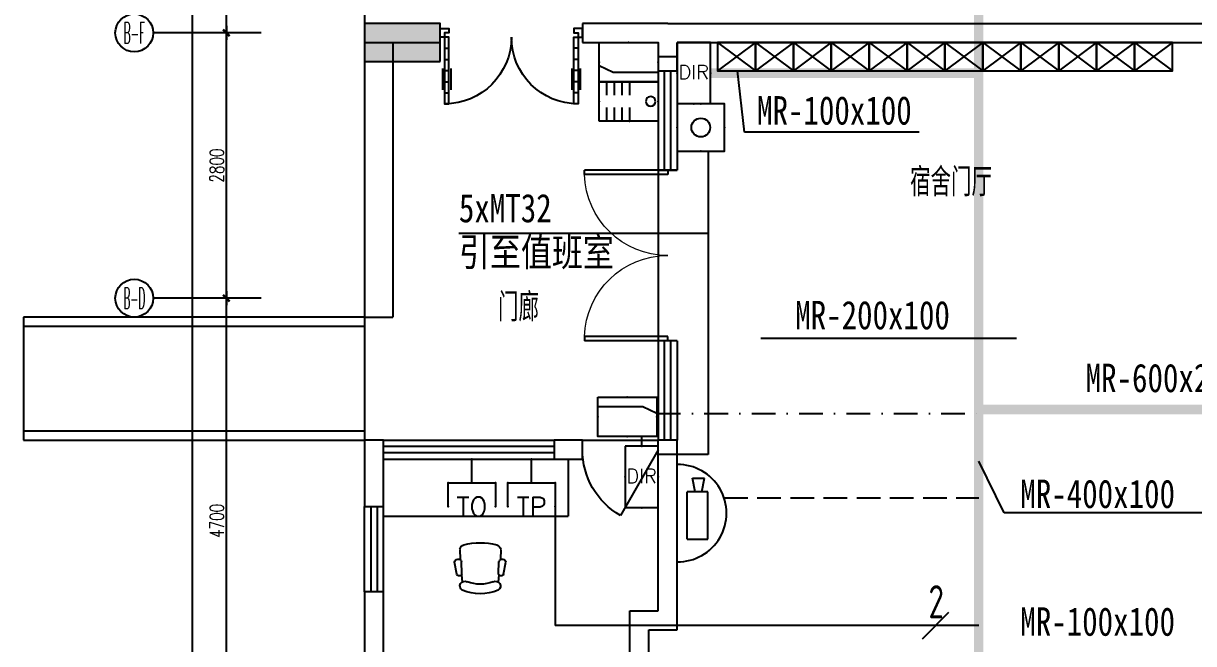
# Model space of a CAD drawing. Extents: x -41969 to 449372, y 65390 to 759577.
# Drawn here: x 62692 to 75042, y 713647 to 720192 of the extents above; entities that cross this region are included whole.
import ezdxf
from ezdxf.enums import TextEntityAlignment as Align

# ---------------------------------------------------------------- set-up
doc = ezdxf.new("R2010")
doc.units = 0
doc.header["$LTSCALE"] = 1000
doc.header["$MEASUREMENT"] = 0
doc.linetypes.add('DASH', pattern=[0.35, 0.25, -0.1])
doc.linetypes.add('DASHDOT', pattern=[1, 0.5, -0.25, 0, -0.25])
for name, color, linetype in [('0-桥架', 120, 'Continuous'), ('0-电气文字', 6, 'Continuous'), ('DIM-照明', 3, 'Continuous'), ('EQUIP-通讯', 241, 'Continuous'), ('IN-door', 2, 'Continuous'), ('IN-furn', 8, 'Continuous'), ('jg新结构柱', 9, 'Continuous'), ('TEL_TEXT', 7, 'Continuous'), ('WALL', 7, 'Continuous'), ('WINDOW', 2, 'Continuous'), ('WINDOW_TEXT', 7, 'Continuous'), ('WIRE-照明', 120, 'Continuous'), ('安保设备SA', 241, 'Continuous'), ('室外建筑', 8, 'Continuous'), ('标注', 1, 'Continuous'), ('装修家具', 8, 'Continuous'), ('装修家具2', 8, 'Continuous')]:
    doc.layers.add(name, color=color, linetype=linetype)
doc.styles.add('-宋体', font='', dxfattribs={"width": 1.3})
doc.styles.add('_TCH_AXIS', font='COMPLEX', dxfattribs={"bigfont": 'GBCBIG'})
doc.styles.add('_TEL_DIM', font='SIMPLEX', dxfattribs={"width": 0.8, "height": 3.5, "bigfont": 'HZTXT'})
doc.styles.add('DIM_FONT', font='SIMPLEX', dxfattribs={"width": 0.7, "bigfont": 'GBCBIG'})
doc.styles.add('SIMPLEX', font='SIMPLEX.SHX')
doc.styles.get("Standard").update_dxf_attribs({"font": 'gbenor.shx', "bigfont": 'gbcbig.shx'})
doc.styles.get('-宋体').set_extended_font_data('NSimSun')
doc.dimstyles.new('DIMN', dxfattribs={"dimtxt": 300, "dimasz": 1, "dimexe": 250, "dimexo": 0, "dimgap": 150, "dimtad": 1, "dimdec": 0, "dimzin": 0, "dimdsep": 46, "dimtxsty": 'DIM_FONT', "dimblk": '_DIMX', "dimcen": 0.09, "dimclrd": 1, "dimclrt": 7, "dimadec": 0, "dimazin": 0, "dimtfac": 1, "dimtdec": 0, "dimtix": 1, "dimtmove": 2, "dimatfit": 3, "dimldrblk": '_DIMX', "dimfxl": 0, "dimtolj": 1, "dimtzin": 0, "dimarcsym": 0})

# ---------------------------------------------------------------- blocks, each defined once
blk = doc.blocks.new('A$C3365162D')
at = {"layer": '装修家具', "color": 8}
for p, q in [((0, 300), (400, 0)), ((400, 300), (0, 0))]:
    blk.add_line(p, q, dxfattribs=at)
blk.add_lwpolyline([(0, 300), (0, 0), (400, 0), (400, 300)], close=True, dxfattribs=at)
blk = doc.blocks.new('A$C571D7C9D')
at = {"layer": '装修家具2', "color": 8}
for p, q in [((73, 336), (80, 412)), ((468, 336), (460, 412)), ((23, 330), (0, 204)), ((76, 326), (72, 197)), ((464, 326), (468, 197)), ((517, 330), (540, 204)), ((55, 67), (57, 172)), ((486, 67), (483, 172))]:
    blk.add_line(p, q, dxfattribs=at)
for centre, radius, start, end in [((108, 455), 51.9, 121.265, 299.6825), ((270, 48), 489, 67.2611, 112.7389), ((432, 455), 51.9, 240.3175, 58.735), ((270, 41), 394, 69.7134, 110.2866), ((49, 320), 27.9, 12.2827, 157.7765), ((491, 320), 27.9, 22.2235, 167.7173), ((37, 206), 36.8, 183.5132, 345.9932), ((504, 206), 36.8, 194.0068, 356.4868), ((123, 84), 70.3, 194.5083, 247.5673), ((270, 706), 708, 255.758, 284.242), ((418, 84), 70.3, 292.4327, 345.4917)]:
    blk.add_arc(centre, radius, start, end, dxfattribs=at)
blk = doc.blocks.new('asdsdggf54554')
at = {"layer": 'jg新结构柱'}
h = blk.add_hatch(color=256, dxfattribs=at)
h.paths.add_polyline_path([(-88250, -2243116), (-88771, -2243116), (-88771, -2243366), (-88250, -2243366)])
h.paths.add_polyline_path([(-77521, -2218066), (-77521, -2217666), (-78321, -2217666), (-78321, -2218066)])
h.paths.add_polyline_path([(-86921, -2218066), (-86921, -2217666), (-87721, -2217666), (-87721, -2218066)])
h.paths.add_polyline_path([(-86971, -2243366), (-87550, -2243366), (-87550, -2243116), (-87221, -2243116), (-87221, -2240916), (-86971, -2240916)])
h.paths.add_polyline_path([(-86921, -2235516), (-89271, -2235516), (-89271, -2235816), (-87221, -2235816), (-87221, -2237016), (-86921, -2237016)])
h.paths.add_polyline_path([(-85221, -2240666), (-85221, -2240016), (-84971, -2240016), (-84971, -2240416), (-83121, -2240416), (-83121, -2240666)])
h.paths.add_polyline_path([(-77521, -2240666), (-77521, -2240016), (-77771, -2240016), (-77771, -2240416), (-79171, -2240416), (-79171, -2240666)])
h.paths.add_polyline_path([(-77521, -2224816), (-77521, -2225466), (-77821, -2225466), (-77821, -2225116), (-79171, -2225116), (-79171, -2224816)])
h.paths.add_polyline_path([(-85321, -2224816), (-85321, -2225516), (-85021, -2225516), (-85021, -2225116), (-83571, -2225116), (-83571, -2224816)])
h.paths.add_polyline_path([(-83571, -2232566), (-83571, -2232866), (-84921, -2232866), (-84921, -2233416), (-85221, -2233416), (-85221, -2232016), (-84921, -2232016), (-84921, -2232566)])
h.paths.add_polyline_path([(-79171, -2232566), (-79171, -2232866), (-77821, -2232866), (-77821, -2233416), (-77521, -2233416), (-77521, -2232016), (-77821, -2232016), (-77821, -2232566)])
h.paths.add_polyline_path([(-76121, -2243116), (-76721, -2243116), (-76721, -2243366), (-76371, -2243366), (-76371, -2244766), (-76121, -2244766)])
h.paths.add_polyline_path([(-79221, -2244766), (-79421, -2244766), (-79421, -2243366), (-79821, -2243366), (-79821, -2243116), (-78821, -2243116), (-78821, -2243366), (-79221, -2243366)])
h.paths.add_polyline_path([(-76371, -2252166), (-76121, -2252166), (-76121, -2251916), (-76121, -2250466), (-76371, -2250466)])
h.paths.add_polyline_path([(-83096, -2245116), (-83346, -2245116), (-83346, -2245366), (-83346, -2247366), (-83096, -2247366)])
h.paths.add_polyline_path([(-79221, -2251166), (-79421, -2251166), (-79421, -2252566), (-79821, -2252566), (-79821, -2252816), (-78821, -2252816), (-78821, -2252566), (-79221, -2252566)])
h.paths.add_polyline_path([(-83121, -2251166), (-83321, -2251166), (-83321, -2252516), (-83721, -2252516), (-83721, -2252816), (-82721, -2252816), (-82721, -2252516), (-83121, -2252516)])
h.paths.add_polyline_path([(-95021, -2243416), (-95021, -2242116), (-94721, -2242116), (-94721, -2243116), (-93371, -2243116), (-93371, -2243416)])
h.paths.add_polyline_path([(-97021, -2235516), (-94821, -2235516), (-94821, -2235816), (-96721, -2235816), (-96721, -2237266), (-97021, -2237266)])
h.paths.add_polyline_path([(-96771, -2243365), (-97421, -2243365), (-97421, -2243115), (-97021, -2243115), (-97021, -2241665), (-96771, -2241665)])
h.paths.add_polyline_path([(-91171, -2247015), (-90871, -2247015), (-90871, -2245415), (-90521, -2245415), (-90521, -2245115), (-91521, -2245115), (-91521, -2245415), (-91171, -2245415)])
h.paths.add_polyline_path([(-90871, -2251166), (-91171, -2251166), (-91171, -2252516), (-91721, -2252516), (-91721, -2252816), (-90321, -2252816), (-90321, -2252516), (-90871, -2252516)])
h.paths.add_polyline_path([(-98946, -2245116), (-98696, -2245116), (-98696, -2245366), (-98696, -2247366), (-98946, -2247366)])
h.paths.add_polyline_path([(-105671, -2252166), (-105921, -2252166), (-105921, -2251916), (-105921, -2250466), (-105671, -2250466)])
h.paths.add_polyline_path([(-98721, -2251166), (-98921, -2251166), (-98921, -2252516), (-99321, -2252516), (-99321, -2252816), (-98321, -2252816), (-98321, -2252516), (-98721, -2252516)])
h.paths.add_polyline_path([(-102621, -2251166), (-102821, -2251166), (-102821, -2252566), (-103221, -2252566), (-103221, -2252816), (-102221, -2252816), (-102221, -2252566), (-102621, -2252566)])
h.paths.add_polyline_path([(-105921, -2243116), (-105321, -2243116), (-105321, -2243366), (-105671, -2243366), (-105671, -2244766), (-105921, -2244766)])
h.paths.add_polyline_path([(-102821, -2244765), (-102621, -2244765), (-102621, -2243365), (-102221, -2243365), (-102221, -2243115), (-103221, -2243115), (-103221, -2243365), (-102821, -2243365)])
h.paths.add_polyline_path([(-105121, -2236016), (-105121, -2235616), (-105921, -2235616), (-105921, -2236016)])
h.paths.add_polyline_path([(-96221, -2218066), (-96221, -2217666), (-97021, -2217666), (-97021, -2218066)])
h.paths.add_polyline_path([(-105121, -2218066), (-105121, -2217666), (-105921, -2217666), (-105921, -2218066)])
blk.add_lwpolyline([(-105121, -2236016), (-105121, -2235616), (-105921, -2235616), (-105921, -2236016)], close=True, dxfattribs=at)
blk = doc.blocks.new('_DIMX')
blk.add_line((-150, 0), (150, 0))
at = {"const_width": 50}
blk.add_lwpolyline([(-70, -70), (70, 70)], dxfattribs=at)
blk = doc.blocks.new('*D77')
at = {"layer": 'Defpoints', "color": 0}
for p in [(84621, -2153544), (84989, -2153544), (84989, -2158244)]:
    blk.add_point(p, dxfattribs=at)
at = {"layer": '标注', "color": 0, "lineweight": -2}
for p, q in [((84989, -2153544), (84496, -2153544)), ((84989, -2158244), (84496, -2158244))]:
    blk.add_line(p, q, dxfattribs=at)
at = {"layer": '标注', "color": 1, "lineweight": -2}
blk.add_line((84621, -2158243), (84621, -2153544), dxfattribs=at)
at = {"layer": '标注', "color": 1, "lineweight": -2, "xscale": 0.5, "yscale": 0.5, "zscale": 0.5}
for p, rotation in [((84621, -2153544), 90), ((84621, -2158244), 270)]:
    blk.add_blockref('_DIMX', p, dxfattribs=dict(at, rotation=rotation))
at = {"layer": '标注', "color": 7, "insert": (84521, -2155894), "char_height": 150, "attachment_point": 5, "rotation": 90, "style": 'DIM_FONT'}
blk.add_mtext('\\A1;4700', dxfattribs=at)
blk = doc.blocks.new('*D78')
at = {"layer": 'Defpoints', "color": 0}
for p in [(84621, -2150744), (84989, -2150744), (84989, -2153544)]:
    blk.add_point(p, dxfattribs=at)
at = {"layer": '标注', "color": 0, "lineweight": -2}
for p, q in [((84989, -2150744), (84496, -2150744)), ((84989, -2153544), (84496, -2153544))]:
    blk.add_line(p, q, dxfattribs=at)
at = {"layer": '标注', "color": 1, "lineweight": -2}
blk.add_line((84621, -2153543), (84621, -2150744), dxfattribs=at)
at = {"layer": '标注', "color": 1, "lineweight": -2, "xscale": 0.5, "yscale": 0.5, "zscale": 0.5}
for p, rotation in [((84621, -2150744), 90), ((84621, -2153544), 270)]:
    blk.add_blockref('_DIMX', p, dxfattribs=dict(at, rotation=rotation))
at = {"layer": '标注', "color": 7, "insert": (84521, -2152144), "char_height": 150, "attachment_point": 5, "rotation": 90, "style": 'DIM_FONT'}
blk.add_mtext('\\A1;2800', dxfattribs=at)
blk = doc.blocks.new('*D79')
at = {"layer": 'Defpoints', "color": 0}
for p in [(84621, -2147744), (84989, -2147744), (84989, -2150744)]:
    blk.add_point(p, dxfattribs=at)
at = {"layer": '标注', "color": 0, "lineweight": -2}
for p, q in [((84989, -2147744), (84496, -2147744)), ((84989, -2150744), (84496, -2150744))]:
    blk.add_line(p, q, dxfattribs=at)
at = {"layer": '标注', "color": 1, "lineweight": -2}
blk.add_line((84621, -2150743), (84621, -2147744), dxfattribs=at)
at = {"layer": '标注', "color": 1, "lineweight": -2, "xscale": 0.5, "yscale": 0.5, "zscale": 0.5}
for p, rotation in [((84621, -2147744), 90), ((84621, -2150744), 270)]:
    blk.add_blockref('_DIMX', p, dxfattribs=dict(at, rotation=rotation))
at = {"layer": '标注', "color": 7, "insert": (84521, -2149244), "char_height": 150, "attachment_point": 5, "rotation": 90, "style": 'DIM_FONT'}
blk.add_mtext('\\A1;3000', dxfattribs=at)
blk = doc.blocks.new('*D85')
at = {"layer": 'Defpoints', "color": 0}
for p in [(84265, -2132694), (84989, -2132694), (84989, -2167844)]:
    blk.add_point(p, dxfattribs=at)
at = {"layer": '标注', "color": 0, "lineweight": -2}
for p, q in [((84989, -2132694), (84140, -2132694)), ((84989, -2167844), (84140, -2167844))]:
    blk.add_line(p, q, dxfattribs=at)
at = {"layer": '标注', "color": 1, "lineweight": -2}
blk.add_line((84265, -2167843), (84265, -2132694), dxfattribs=at)
at = {"layer": '标注', "color": 1, "lineweight": -2, "xscale": 0.5, "yscale": 0.5, "zscale": 0.5}
for p, rotation in [((84265, -2132694), 90), ((84265, -2167844), 270)]:
    blk.add_blockref('_DIMX', p, dxfattribs=dict(at, rotation=rotation))
at = {"layer": '标注', "color": 7, "insert": (84165, -2150269), "char_height": 150, "attachment_point": 5, "rotation": 90, "style": 'DIM_FONT'}
blk.add_mtext('\\A1;35150', dxfattribs=at)
blk = doc.blocks.new('_wblk')
for p, q in [((-0.5, 0.5), (0.5, 0.5)), ((0.5, 0.1667), (-0.5, 0.1667)), ((0.5, -0.1667), (-0.5, -0.1667)), ((-0.5, -0.5), (0.5, -0.5))]:
    blk.add_line(p, q)
at = {"layer": 'WINDOW_TEXT', "style": 'SIMPLEX', "flags": 9}
blk.add_attdef('A', text='', height=1, dxfattribs=at).set_placement((0, 1.5), align=Align.MIDDLE)
blk = doc.blocks.new('_dblk')
blk.add_line((-0.5, 0), (0, -0.866))
blk.add_arc((-0.5, 0), 1, 300, 0)
at = {"layer": 'WINDOW_TEXT', "style": 'SIMPLEX', "flags": 9}
blk.add_attdef('A', text='', height=1, dxfattribs=at).set_placement((0, 1.5), align=Align.MIDDLE)
blk = doc.blocks.new('$DorLib2D$00000002')
for p, q in [((-0.5, 0), (-0.5, 0.4875)), ((-0.475, 0.4875), (-0.5, 0.4875)), ((-0.475, 0), (-0.475, 0.4875)), ((0.475, 0), (0.475, 0.4875)), ((0.475, 0.4875), (0.5, 0.4875)), ((0.5, 0), (0.5, 0.4875)), ((-0.5, 0), (-0.475, 0)), ((0.5, 0), (0.475, 0))]:
    blk.add_line(p, q)
at = {"lineweight": 13}
for centre, start, end in [((-0.4875, 0), 0, 88.53072), ((0.4875, 0), 91.46928, 180)]:
    blk.add_arc(centre, 0.4875, start, end, dxfattribs=at)
blk = doc.blocks.new('_A21XRC')
for p, q in [((-0.47, -0.108334), (-0.44, -0.108334)), ((0.47, -0.108334), (0.44, -0.108334)), ((-0.47, -0.186667), (-0.44, -0.186667)), ((0.47, -0.186667), (0.44, -0.186667)), ((-0.485, -0.25), (-0.485, -0.4)), ((-0.47, -0.265), (-0.44, -0.265)), ((-0.425, -0.25), (-0.425, -0.4)), ((0.425, -0.25), (0.425, -0.4)), ((0.47, -0.265), (0.44, -0.265)), ((0.485, -0.25), (0.485, -0.4)), ((-0.47, -0.343333), (-0.44, -0.343333)), ((0.47, -0.343333), (0.44, -0.343333)), ((-0.47, -0.421666), (-0.44, -0.421666)), ((0.47, -0.421666), (0.44, -0.421666))]:
    blk.add_line(p, q)
for points in [[(-0.5, -0.03), (-0.5, 0.03), (-0.44, 0.03), (-0.44, 0), (-0.47, 0), (-0.47, -0.03)], [(0.5, -0.03), (0.5, 0.03), (0.44, 0.03), (0.44, 0), (0.47, 0), (0.47, -0.03)], [(-0.47, -0.03), (-0.47, -0.5), (-0.44, -0.5), (-0.44, -0.03)], [(0.47, -0.03), (0.47, -0.5), (0.44, -0.5), (0.44, -0.03)]]:
    blk.add_lwpolyline(points, close=True)
for centre, start, end in [((-0.47, -0.03), 270, 0), ((0.47, -0.03), 180, 270)]:
    blk.add_arc(centre, 0.47, start, end)
blk = doc.blocks.new('$equip$00001867')
for p, q in [((-0.5, 0.499), (-0.5, 0.999)), ((0.5, 0.999), (0.5, 0.499)), ((0.5, 0.499), (-0.5, 0.499)), ((0, 0.5), (0, 0))]:
    blk.add_line(p, q)
for p in [(-0.5, 0.999), (0.5, 0.999), (-0.5, 0.499), (0.5, 0.499), (0, 0)]:
    blk.add_point(p)
at = {"color": 7, "style": '_TEL_DIM'}
blk.add_attdef('$TEXT$', text='', height=0.4, dxfattribs=at).set_placement((0, 0.999), align=Align.MIDDLE_CENTER)
at = {"color": 7, "style": '_TEL_DIM', "flags": 1}
blk.add_attdef('A', text='', height=0.00002, dxfattribs=at).set_placement((0, 0), align=Align.MIDDLE_CENTER)
blk = doc.blocks.new('$equip$00001847')
for p, q in [((-0.5, 0.499), (-0.5, 0.999)), ((0.5, 0.999), (0.5, 0.499)), ((0.5, 0.499), (-0.5, 0.499)), ((0, 0.5), (0, 0))]:
    blk.add_line(p, q)
for p in [(-0.5, 0.999), (0.5, 0.999), (-0.5, 0.499), (0.5, 0.499), (0, 0)]:
    blk.add_point(p)
at = {"color": 7, "style": '_TEL_DIM'}
blk.add_attdef('$TEXT$', text='', height=0.4, dxfattribs=at).set_placement((0, 0.999), align=Align.MIDDLE_CENTER)
at = {"color": 7, "style": '_TEL_DIM', "flags": 1}
blk.add_attdef('A', text='', height=0.00002, dxfattribs=at).set_placement((0, 0), align=Align.MIDDLE_CENTER)
blk = doc.blocks.new('$equip$00001889')
for p, q in [((-0.65, 0.35), (-0.65, -0.35)), ((0.65, 0.35), (-0.65, 0.35)), ((0.65, 0.35), (0.65, -0.35)), ((-0.65, -0.35), (0.65, -0.35))]:
    blk.add_line(p, q)
for p in [(0, 0.35), (-0.65, 0), (0.65, 0), (0, -0.35)]:
    blk.add_point(p)
at = {"color": 7, "style": '_TEL_DIM'}
blk.add_attdef('$TEXT$', text='', height=0.3, dxfattribs=at).set_placement((-0.02, -0.003), align=Align.MIDDLE_CENTER)
at = {"color": 7, "style": '_TEL_DIM', "flags": 1}
blk.add_attdef('A', text='', height=0.00002, dxfattribs=at).set_placement((0, 0), align=Align.MIDDLE_CENTER)
blk = doc.blocks.new('$TelecSys$00000095')
blk.add_line((0.4, 0.4), (-0.4, -0.4))
at = {"width": 0.8}
blk.add_attdef('N', text='', height=1, dxfattribs=at).set_placement((-0.017, 1.056), align=Align.MIDDLE)
blk = doc.blocks.new('$equip_U$00000063(4f2d1080f6f24f7)')
blk.add_lwpolyline([(-0.415, -0.415), (0.415, -0.415), (0.415, 0.415), (-0.415, 0.415)], close=True)
blk.add_circle((0, 0), 0.165)
for p in [(0, 0.415), (-0.415, 0), (0.415, 0), (0, -0.415)]:
    blk.add_point(p)
at = {"color": 7, "style": '_TEL_DIM', "flags": 1}
blk.add_attdef('A', text='', height=0.00002, dxfattribs=at).set_placement((0, 0), align=Align.MIDDLE_CENTER)
blk = doc.blocks.new('$equip$00001886')
at = {"color": 0, "linetype": 'Continuous'}
for p, q in [((-0.625, 0.415), (0.625, 0.415)), ((-0.625, -0.415), (-0.625, 0.415)), ((-0.015, 0.129), (-0.015, 0.415)), ((0.145, 0.129), (0.145, 0.415)), ((0.305, 0.129), (0.305, 0.415)), ((0.465, 0.129), (0.465, 0.415)), ((0.625, 0.415), (0.625, -0.415)), ((-0.015, -0.415), (-0.015, -0.129)), ((0.145, -0.415), (0.145, -0.129)), ((0.305, -0.415), (0.305, -0.129)), ((0.465, -0.415), (0.465, -0.129)), ((0.625, -0.415), (-0.625, -0.415))]:
    blk.add_line(p, q, dxfattribs=at)
for start, end in [(0, 180), (180, 0)]:
    blk.add_arc((-0.465, 0), 0.1, start, end, dxfattribs=at)
for p in [(-0.015, 0.415), (-0.625, 0), (0.625, 0), (0, -0.415)]:
    blk.add_point(p)
at = {"layer": 'TEL_TEXT', "style": '_TEL_DIM', "flags": 1}
blk.add_attdef('A', text='', height=0.00002, dxfattribs=at).set_placement((0, 0), align=Align.MIDDLE_CENTER)
blk = doc.blocks.new('A$C59FF3FA0')
at = {"layer": '安保设备SA'}
for p, q in [((0, 724), (1426, 724)), ((334, 575), (334, 273)), ((334, 575), (1024, 575)), ((1024, 273), (1024, 575)), ((1024, 461), (1224, 500)), ((1024, 361), (1224, 322)), ((1224, 500), (1224, 322)), ((334, 273), (1024, 273))]:
    blk.add_line(p, q, dxfattribs=at)
blk.add_ellipse((713, 713), major_axis=(-713, 11), ratio=1, start_param=0.00047, end_param=3.17192, dxfattribs=at)
blk = doc.blocks.new('$equip$00001876')
at = {"color": 0, "linetype": 'Continuous'}
blk.add_lwpolyline([(-0.625, 0.415), (0.625, 0.415), (0.625, -0.415), (-0.625, -0.415)], close=True, dxfattribs=at)
blk.add_lwpolyline([(0.625, 0.075), (0.325, 0.215), (-0.625, 0.215)], dxfattribs=at)
for p in [(0, 0.415), (-0.625, 0), (0.625, 0), (0, -0.415)]:
    blk.add_point(p)
at = {"layer": 'TEL_TEXT', "style": '_TEL_DIM', "flags": 1}
blk.add_attdef('A', text='', height=0.00002, dxfattribs=at).set_placement((0, 0), align=Align.MIDDLE_CENTER)
blk = doc.blocks.new('A$C1C350876')
at = {"layer": '标注', "color": 1}
for p, q in [((-14865.3, 6335), (-16005.3, 6335)), ((-14865.3, 3535), (-16005.3, 3535))]:
    blk.add_line(p, q, dxfattribs=at)
for centre in [(-16205.3, 6335), (-16205.3, 3535)]:
    blk.add_circle(centre, 200, dxfattribs=at)
at = {"layer": '标注', "color": 0, "style": '_TCH_AXIS'}
for s, width, p, p2 in [('B-F', 0.328125, (-16318.5, 6221.9), (-16092.2, 6221.9)), ('B-D', 0.323077, (-16318.5, 3421.9), (-16092.2, 3421.9))]:
    blk.add_text(s, height=226.27, dxfattribs=dict(at, width=width)).set_placement(p, p2, align=Align.FIT)
at = {"layer": '标注', "color": 1}
for p1, p2, distance, picture, middle in [((-14865.3, -10765), (-14865.3, 24385), 724.2, '*D85', (-15689.5, 6810)), ((-14865.3, 6335), (-14865.3, 9335), 368.2, '*D79', (-15333.4, 7835)), ((-14865.3, 3535), (-14865.3, 6335), 368.2, '*D78', (-15333.4, 4935)), ((-14865.3, -1165), (-14865.3, 3535), 368.2, '*D77', (-15333.4, 1185))]:
    dim = blk.add_aligned_dim(p1=p1, p2=p2, distance=distance, dimstyle='DIMN', override={"dimscale": 0.5, "dimgap": 50}, dxfattribs=at)
    dim.commit()
    dim.dimension.update_dxf_attribs({"geometry": picture, "text_midpoint": middle, "insert": (-99854.4, 2157078.9)})

msp = doc.modelspace()

# ---------------------------------------------------------------- linework, layer by layer
at = {"layer": '0-桥架', "const_width": 100}
for points in [[(72774.5, 711367), (72774.5, 721529.1)], [(69942.3, 719667.2), (72777, 719667.2)], [(85913.9, 716118.1), (72774.5, 716118.1)]]:
    msp.add_lwpolyline(points, dxfattribs=at)
at = {"layer": '0-电气文字', "linetype": 'Continuous'}
for p, q in [((70301.9, 719043.8), (70228.3, 719692.2)), ((72145.9, 719043.8), (70301.9, 719043.8)), ((67288.1, 717980.1), (69917.9, 717980.1)), ((70473.6, 716869.4), (73173.5, 716869.4)), ((73042.9, 715026.2), (72774.5, 715571)), ((75205.2, 715026.2), (73042.9, 715026.2))]:
    msp.add_line(p, q, dxfattribs=at)
at = {"layer": 'IN-door'}
for p, q in [((69392.3, 718642.2), (69392.3, 716842.2)), ((68592.3, 715792.2), (69392.3, 715792.2))]:
    msp.add_line(p, q, dxfattribs=at)
at = {"layer": 'IN-furn'}
for p in [(68442.3, 715592.2), (66492.3, 714992.2)]:
    msp.add_line(p, (68442.3, 714992.2), dxfattribs=at)
at = {"layer": 'WALL'}
for p, q in [((66292.3, 721042.2), (66292.3, 719992.2)), ((67092.3, 719992.2), (67092.3, 720192.2)), ((69492.3, 720192.2), (68592.3, 720192.2)), ((68592.3, 720192.2), (68592.3, 719992.2)), ((69492.3, 720192.2), (75292.3, 720192.2)), ((66292.3, 719992.2), (67092.3, 719992.2)), ((68592.3, 719992.2), (69392.3, 719992.2)), ((69392.3, 719992.2), (69392.3, 719692.2)), ((69592.3, 719992.2), (75192.3, 719992.2)), ((69592.3, 719692.2), (69592.3, 719992.2)), ((69392.3, 719692.2), (69592.3, 719692.2)), ((69392.3, 719492.2), (69392.3, 719492.2)), ((69592.3, 719492.2), (69592.3, 719492.2)), ((66492.3, 715792.2), (66292.3, 715792.2)), ((66292.3, 715792.2), (66292.3, 715092.2)), ((66492.3, 715592.2), (66492.3, 715792.2)), ((68592.3, 715792.2), (68292.3, 715792.2)), ((68292.3, 715792.2), (68292.3, 715592.2)), ((68592.3, 715592.2), (68592.3, 715792.2)), ((69592.3, 715792.2), (69392.3, 715792.2)), ((69392.3, 715592.2), (69392.3, 715792.2)), ((69592.3, 715792.2), (69392.3, 715792.2)), ((69592.3, 715692.2), (69592.3, 715792.2)), ((69592.3, 713792.2), (69592.3, 715692.2)), ((66492.3, 715092.2), (66492.3, 715592.2)), ((68292.3, 715592.2), (68592.3, 715592.2)), ((69392.3, 713992.2), (69392.3, 715592.2)), ((66292.3, 715092.2), (66492.3, 715092.2)), ((66492.3, 714192.2), (66292.3, 714192.2)), ((66292.3, 714192.2), (66292.3, 713042.2)), ((66492.3, 713042.2), (66492.3, 714192.2)), ((69092.3, 713992.2), (69392.3, 713992.2)), ((69092.3, 712692.2), (69092.3, 713992.2)), ((69292.3, 713792.2), (69592.3, 713792.2)), ((69292.3, 712692.2), (69292.3, 713792.2))]:
    msp.add_line(p, q, dxfattribs=at)
at = {"layer": 'WINDOW'}
for p, q in [((69392.3, 718642.2), (69592.3, 718642.2)), ((69592.3, 718642.2), (69392.3, 718642.2)), ((69592.3, 716842.2), (69392.3, 716842.2)), ((69592.3, 716842.2), (69392.3, 716842.2)), ((68292.3, 715792.2), (68292.3, 715592.2))]:
    msp.add_line(p, q, dxfattribs=at)
at = {"layer": 'WIRE-照明'}
for p, q in [((69392.3, 719842.2), (69592.3, 719842.2)), ((69917.9, 718844.2), (69917.9, 715641.1)), ((69217.3, 715730.3), (69217.3, 715830.9)), ((69917.9, 715641.1), (69392.3, 715641.1)), ((68305.8, 715092.7), (68305.8, 713838.5)), ((72774.5, 713838.5), (68305.8, 713838.5))]:
    msp.add_line(p, q, dxfattribs=at)
at = {"layer": 'WIRE-照明', "linetype": 'DASHDOT', "ltscale": 0.5}
msp.add_line((69378.5, 716075.9), (72762.3, 716075.9), dxfattribs=at)
at = {"layer": 'WIRE-照明', "linetype": 'DASH'}
msp.add_line((70086.6, 715185.6), (72774.5, 715185.6), dxfattribs=at)
at = {"layer": '室外建筑'}
for p, q in [((66292.3, 717092.2), (62692.3, 717092.2)), ((62692.3, 717092.2), (62692.3, 715792.2)), ((66292.3, 717092.2), (66592.3, 717092.2)), ((66292.3, 716992.2), (62692.3, 716992.2)), ((62692.3, 715892.2), (66292.3, 715892.2)), ((62692.3, 715792.2), (66292.3, 715792.2))]:
    msp.add_line(p, q, dxfattribs=at)
for points in [[(66592.3, 719992.2), (66592.3, 718292.2), (66592.3, 718292.2), (66592.3, 717092.2)], [(66292.3, 719842.2), (66292.3, 717992.2), (66292.3, 717992.2), (66292.3, 715492.2)]]:
    msp.add_lwpolyline(points, dxfattribs=at)

# ---------------------------------------------------------------- block references
at = {"layer": 'DIM-照明'}
ref = msp.add_blockref('$TelecSys$00000095', (72319.5, 713838.5), dxfattribs=dict(at, xscale=350, yscale=350, zscale=350, rotation=180))
ref.add_attrib('N', '2', dxfattribs={"layer": '0', "color": 7, "height": 350, "width": 0.8}).set_placement((72325.6, 714088.2), align=Align.MIDDLE)
at = {"layer": 'EQUIP-通讯', "yscale": 500, "zscale": 500}
for name, p, xscale, rotation in [('$equip$00001876', (69079.8, 719784.7), 500.0000000000044, 179.9999924248666), ('$equip$00001886', (69079.8, 719369.7), 500, 179.9999924248613), ('$equip$00001876', (69066, 716038.4), 500.0000000000044, 359.9999924248667)]:
    msp.add_blockref(name, p, dxfattribs=dict(at, xscale=xscale, rotation=rotation))
at = {"layer": 'EQUIP-通讯'}
ref = msp.add_blockref('$equip$00001889', (69767.3, 719667.2), dxfattribs=dict(at, xscale=500.0000000000027, yscale=500, zscale=500, rotation=269.9999940645789))
ref.add_attrib('$TEXT$', 'DIR', dxfattribs={"layer": '0', "color": 7, "height": 150, "style": '_TEL_DIM'}).set_placement((69765.7, 719677.2), align=Align.MIDDLE_CENTER)
at = {"layer": 'EQUIP-通讯', "xscale": 600, "yscale": 600, "zscale": 600}
msp.add_blockref('$equip_U$00000063(4f2d1080f6f24f7)', (69841.3, 719093.2), dxfattribs=at)
at = {"layer": 'EQUIP-通讯'}
ref = msp.add_blockref('$equip$00001889', (69217.3, 715405.3), dxfattribs=dict(at, xscale=500.0000000000027, yscale=500, zscale=500, rotation=269.9999940645789))
ref.add_attrib('$TEXT$', 'DIR', dxfattribs={"layer": '0', "color": 7, "height": 150, "style": '_TEL_DIM'}).set_placement((69215.7, 715415.3), align=Align.MIDDLE_CENTER)
ref = msp.add_blockref('$equip$00001847', (67426, 715592.2), dxfattribs=dict(at, xscale=499.9999999999736, yscale=500, zscale=500, rotation=179.9999479405516))
ref.add_attrib('$TEXT$', 'TO', dxfattribs={"layer": '0', "color": 7, "height": 200, "style": '_TEL_DIM'}).set_placement((67426, 715092.7), align=Align.MIDDLE_CENTER)
ref = msp.add_blockref('$equip$00001867', (68055.8, 715592.2), dxfattribs=dict(at, xscale=500.0000000000024, yscale=500, zscale=500, rotation=179.9999379242259))
ref.add_attrib('$TEXT$', 'TP', dxfattribs={"layer": '0', "color": 7, "height": 200, "style": '_TEL_DIM'}).set_placement((68055.8, 715092.7), align=Align.MIDDLE_CENTER)
at = {"layer": 'IN-door', "zscale": 200}
for name, p, xscale, yscale, rotation in [('_A21XRC', (67842.3, 720092.2), -1499.999999999999, 1500, 359.9999748957109), ('$DorLib2D$00000002', (69492.3, 717742.2), 1800.000000000228, -1800, 270.0000502817867), ('_dblk', (68992.3, 715692.2), -799.9999999999956, 800, 359.9999479405516)]:
    msp.add_blockref(name, p, dxfattribs=dict(at, xscale=xscale, yscale=yscale, rotation=rotation))
at = {"layer": 'IN-furn', "xscale": -1, "rotation": 180}
msp.add_blockref('A$C571D7C9D', (67243.4, 714708.6), dxfattribs=at)
at = {"layer": 'jg新结构柱'}
msp.add_blockref('asdsdggf54554', (172213.1, 2955807.7), dxfattribs=at)
at = {"layer": 'WINDOW'}
for p, xscale, yscale, zscale, rotation in [((69492.3, 719167.2), 1049.999999999939, 200, 1050, 270.0000502817872), ((69492.3, 716317.2), 1049.999999999939, 200, 1050, 270.0000502817872), ((67392.3, 715692.2), 1800.000000000001, 200, 1800, 359.9999479405294), ((66392.3, 714642.2), 900, -200, 900, 90.00000005634477)]:
    msp.add_blockref('_wblk', p, dxfattribs=dict(at, xscale=xscale, yscale=yscale, zscale=zscale, rotation=rotation))
at = {"layer": '安保设备SA', "xscale": 0.7195327877998388, "yscale": 0.7195327840745449, "zscale": 0.7195327856640003, "rotation": 90.00000571035223}
msp.add_blockref('A$C59FF3FA0', (70112.9, 714510.4), dxfattribs=at)
at = {"layer": '标注'}
msp.add_blockref('A$C1C350876', (80067.6, 713757.2), dxfattribs=at)
at = {"layer": '装修家具'}
for p in [(70018.4, 719692.2), (70418.4, 719692.2), (70818.4, 719692.2), (71218.4, 719692.2), (71618.4, 719692.2), (72018.4, 719692.2), (72418.4, 719692.2), (72818.4, 719692.2), (73218.4, 719692.2), (73618.4, 719692.2), (74018.4, 719692.2), (74418.4, 719692.2)]:
    msp.add_blockref('A$C3365162D', p, dxfattribs=at)

# ---------------------------------------------------------------- texts
at = {"color": 9}
for s, p in [('宿舍门厅', (72050.1, 718367.5)), ('门廊', (67701.4, 717046.9))]:
    msp.add_text(s, height=300, dxfattribs=at).set_placement(p)
at = {"layer": '0-电气文字', "linetype": 'Continuous', "style": '-宋体', "width": 0.8}
for s, p in [('MR-100x100', (70435, 719124.4)), ('5xMT32', (67288.1, 718093.2)), ('引至值班室', (67288.1, 717629.7)), ('MR-200x100', (70837.6, 716964)), ('MR-600x200', (73902.7, 716300.9)), ('MR-400x100', (73213.3, 715077.6)), ('MR-100x100', (73213.3, 713729.6))]:
    msp.add_text(s, height=300, dxfattribs=at).set_placement(p)

doc.saveas('drawing.dxf')
